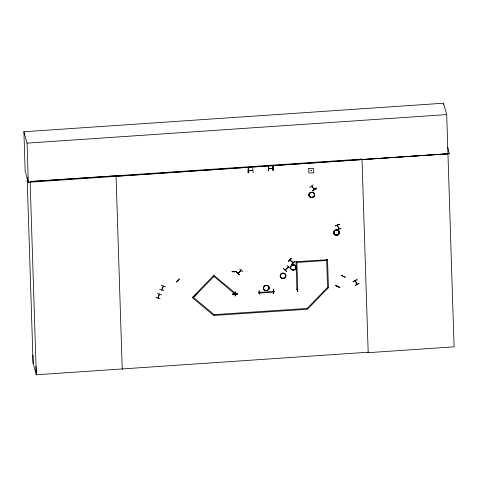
<?xml version="1.0" encoding="UTF-8"?>
<svg xmlns="http://www.w3.org/2000/svg" width="478" height="478" viewBox="0 0 478 478"><rect width="100%" height="100%" fill="white"/><g stroke="black" fill="none" stroke-linecap="round" stroke-linejoin="round"><path stroke-width="0.72" d="M232.105 271.797L236.58 271.337L232.087 271.731M236.58 271.516L232.087 271.755M178.306 280.939L178.085 280.556M195.042 294.789L195.215 294.675M195.472 294.956L195.149 294.681M293.08 262.631L289.973 260.098M290.409 260.265L290.032 259.823M293.235 262.47L292.853 262.53L293.157 262.81M337.707 286.453L337.719 286.131M343.521 276.517L343.198 276.439M234.483 272.078L234.226 271.546M234.925 293.57L234.979 293.94M157.937 298.117L159.419 294.024M235.17 293.904L234.949 293.492L235.092 294.149L235.654 293.396M311.692 186.659L311.841 186.336M289.973 260.134L290.277 260.379L290.361 260.038M155.864 297.477L160.094 298.81M159.664 289.459L163.864 290.726M236.359 272.107L239.627 274.838L236.496 271.964M286.615 271.558L283.52 268.672M339.721 287.445L335.783 285.509M238.074 273.273L241.103 270.207M240.876 270.417L241.031 270.56M238.014 273.093L238.134 273.452L241.36 270.464M288.473 266.838L288.156 267.339L288.407 266.903M158.039 297.991L159.347 294.095M161.869 289.829L163.392 286.149L161.66 289.764M161.642 294.848L157.417 293.486M165.436 286.716L161.211 285.354M248.345 170.771L252.814 170.467M248.697 170.538L248.745 170.7M235.355 293.868L235.403 293.653M258.855 292.058L259.016 292.422L274.014 291.425L273.649 291.221M297.071 289.829L297.053 289.459M341.549 275.471L345.48 277.294L341.471 275.471M337.856 286.531L337.904 286.197M159.479 294.627L159.294 294.633M288.264 266.772L285.336 270.022L288.467 267.083M236.479 271.994C241.988 277.324 239.621 274.073 236.347 272.131M283.639 268.564L286.788 271.402M268.582 168.626L268.445 168.483M272.819 168.142L272.872 168.543L272.866 168.184M241.318 270.53L241.199 270.172M285.223 269.825L285.33 269.807M259.166 292.04C259.751 292.877 258.09 292.112 259.303 292.243M273.607 291.269L274.055 291.239L273.948 292.213L259.004 293.086M297.053 289.674L297.477 289.614M214.598 315.008L214.042 315.767L192.335 297.627L213.947 275.256M214.586 314.602L307.115 308.459L327.567 287.451L328.44 287.392L327.514 259.578M307.073 308.316L307.748 308.985L328.165 287.84M197.002 293.534C191.069 299.031 195.257 296.856 196.984 293.516M193.919 296.742L197.05 293.635M291.407 258.323L288.306 261.454L291.544 258.383M288.449 261.568L291.395 258.323M293.014 262.285L292.841 262.392M291.7 264.262L294.992 261.37L291.717 264.352L294.783 261.119M239.753 268.953L242.854 271.713M286.914 265.517L290.188 268.218M313.257 184.884L309.792 187.663M311.644 186.121L314.195 189.282M312.552 190.71C318.85 185.536 316.06 189.234 312.57 190.728M316.072 188.003L312.582 190.8L316.095 188.081M312.731 190.961L316.227 188.224M343.431 276.708L343.341 276.29M235.857 293.839L235.762 293.677M258.897 292.249L258.807 292.106M353.021 281.566L357.03 279.552M353.111 281.721L357.132 279.75M355.238 285.593L359.109 283.299L355.112 285.336M339.428 224.236L335.227 225.867M336.763 229.769C341.68 228.424 343.306 227.068 336.745 229.697M290.08 259.99L293.283 262.679M252.366 170.288C252.031 170.825 253.185 170.819 252.677 170.264M268.845 168.417L268.899 168.812L268.953 168.501M272.872 168.519L268.54 168.794L268.534 168.435M297.412 289.817L297.412 289.483M248.213 168.764L248.166 172.934L248.279 168.77M268.307 170.813L268.397 166.553L268.325 170.801M339.314 232.422A2.796 2.569 -15.5 0 0 335.072 230.474A2.796 2.569 -15.5 0 0 335.215 234.943A2.802 2.575 -15.5 0 0 339.32 232.428A2.802 2.575 -15.5 0 0 335.072 230.474A2.802 2.575 -15.5 0 0 335.215 234.949A2.814 2.581 -15.5 0 0 339.326 232.422A2.814 2.581 -15.5 0 0 335.066 230.462A2.814 2.581 -15.5 0 0 335.209 234.955A2.796 2.569 -15.5 0 0 339.314 232.422L339.35 232.416M296.067 267.292A2.802 2.575 -15.5 0 0 291.819 265.338A2.802 2.575 -15.5 0 0 291.962 269.813A2.814 2.581 -15.5 0 0 296.079 267.292A2.814 2.581 -15.5 0 0 291.813 265.332A2.814 2.581 -15.5 0 0 291.956 269.825A2.802 2.575 -15.5 0 0 296.067 267.292L296.103 267.286M235.164 296.037L235.284 291.771L235.182 296.019M273.458 289.178L273.362 293.438L273.506 289.268M311.554 186.085L314.369 189.294M268.582 168.603L272.962 168.346M235.768 294.036L235.714 293.635M116.058 176.239L447.952 153.767L28.31 182.303L25.155 170.915L23.9 131.755L443.542 103.218L446.697 114.601L454.1 346.831L368.132 352.674L368.114 352.22M23.9 131.755L27.055 143.137L446.697 114.601M272.932 166.326L273.028 170.497L272.872 166.248M248.297 170.604L248.393 170.915L252.683 170.473M253.125 172.588L252.76 168.376M295.96 261.723L327.555 259.721M296.844 289.399L297.752 289.483L296.832 261.663M214.61 315.408L307.139 309.266L307.115 308.459M30.126 181.467L116.04 175.785L122.231 369.392M362.013 159.515L449.44 153.731L447.677 147.379M297.453 287.547L297.555 291.7M259.255 290.236L259.357 294.394M273.607 291.06L273.607 291.455L274.019 291.126M232.822 294.275C246.947 293.582 223.142 294.508 237.303 294.03M308.728 168.525L313.586 168.268L313.676 172.767L308.83 173.048L308.74 168.549M355.017 280.628L356.952 284.201M339.314 232.38A2.814 2.581 -15.5 0 0 335.054 230.42A2.796 2.569 -15.5 0 0 335.197 234.871A2.802 2.575 -15.5 0 0 339.296 232.35A2.796 2.569 -15.5 0 0 335.054 230.402A2.814 2.581 -15.5 0 0 335.197 234.913A2.814 2.581 -15.5 0 0 339.314 232.38A2.802 2.575 -15.5 0 0 335.048 230.396A2.802 2.575 -15.5 0 0 335.192 234.871A2.796 2.569 -15.5 0 0 339.29 232.356L339.35 232.386M296.037 267.22A2.79 2.563 -15.5 0 0 291.807 265.278A2.79 2.563 -15.5 0 0 291.95 269.735A2.79 2.563 -15.5 0 0 296.037 267.22L296.103 267.256M272.956 166.326L273.028 170.497M297.489 287.625L297.615 291.777L297.436 287.547M337.426 225.102L338.908 228.687M272.496 168.555L272.508 168.166M252.384 170.658L252.318 170.335M248.745 170.724L248.351 170.915M195.329 295.189L195.084 294.956M357.18 284.273L355.154 280.556M327.532 287.314L328.201 287.983M213.983 275.4L235.69 293.534M235.092 294.149L213.349 275.872M214.64 315.151L192.891 296.874M314.171 189.073L313.938 189.001M178.121 280.586L178.366 280.604M285.462 269.449L285.617 269.777L285.396 269.449M248.393 170.915L248.387 170.556M273.607 291.413L273.512 291.108M339.458 224.337L335.245 225.915M338.693 228.771L337.235 224.989M326.647 259.638L327.567 287.451M326.671 260.444L296.856 262.47M297.364 289.441L297.459 289.829L296.975 289.56M288.365 266.736L288.485 267.094M248.745 170.574L248.847 170.885M273.918 291.036L273.888 291.269M234.19 271.922L234.274 271.755M235.313 293.707L235.409 294.012M213.983 276.398L193.524 297.4M35.981 366.387L36.31 374.782L368.174 352.214L368.191 352.668L362.001 159.06L30.132 181.628L36.31 374.782L33.084 363.161L27.15 177.463M32.851 355.094L33.179 363.489M443.542 103.218L443.59 104.694M296.002 261.866L296.886 289.543M259.016 292.422L259.04 293.229M248.255 168.674L248.345 172.911M214.628 314.745L214.652 315.552M27.055 143.137L28.31 182.303M273.482 289.172L273.547 293.414M335.807 285.605L339.739 287.427L335.795 285.605M179.405 278.895L176.304 282.026L179.405 278.895M311.082 170.401L310.778 170.706L311.094 170.981L311.399 170.67L311.082 170.401M314.554 194.719L314.542 194.725A2.814 2.581 -15.5 0 1 310.401 197.211A2.814 2.581 -15.5 0 1 310.258 192.718A2.802 2.575 -15.5 0 1 314.5 194.654A2.802 2.575 -15.5 0 1 310.395 197.175A2.802 2.575 -15.5 0 1 310.258 192.7A2.796 2.569 -15.5 0 1 314.494 194.654A2.796 2.569 -15.5 0 1 310.401 197.169A2.796 2.569 -15.5 0 1 310.258 192.706A2.814 2.581 -15.5 0 1 314.518 194.683L314.56 194.689M285.844 275.627L285.832 275.633A2.802 2.575 -15.5 0 1 281.691 278.082A2.802 2.575 -15.5 0 1 281.548 273.607A2.802 2.575 -15.5 0 1 285.796 275.561L285.85 275.597A2.814 2.581 -15.5 0 1 281.691 278.118A2.814 2.581 -15.5 0 1 281.548 273.625A2.814 2.581 -15.5 0 1 285.814 275.591L285.838 275.591M269.12 287.84L269.108 287.84A2.802 2.575 -15.5 0 1 264.979 290.367A2.802 2.575 -15.5 0 1 264.836 285.892A2.802 2.575 -15.5 0 1 269.084 287.846M237.297 293.797L232.798 294.018L237.291 293.845M314.542 194.683L314.53 194.683A2.796 2.569 -15.5 0 0 310.276 192.777A2.802 2.575 -15.5 0 0 310.419 197.247A2.802 2.575 -15.5 0 0 314.524 194.725A2.802 2.575 -15.5 0 0 310.276 192.771A2.796 2.569 -15.5 0 0 310.419 197.241A2.796 2.569 -15.5 0 0 314.518 194.725M269.108 287.798L269.096 287.804A2.814 2.581 -15.5 0 1 264.961 290.331A2.814 2.581 -15.5 0 1 264.818 285.838A2.79 2.563 -15.5 0 1 269.054 287.774A2.79 2.563 -15.5 0 1 264.967 290.283A2.79 2.563 -15.5 0 1 264.824 285.826A2.814 2.581 -15.5 0 1 269.084 287.798L269.12 287.804M281.697 278.077A2.79 2.563 -15.5 0 0 285.784 275.561A2.79 2.563 -15.5 0 0 281.554 273.619A2.79 2.563 -15.5 0 0 281.697 278.077"/></g></svg>
